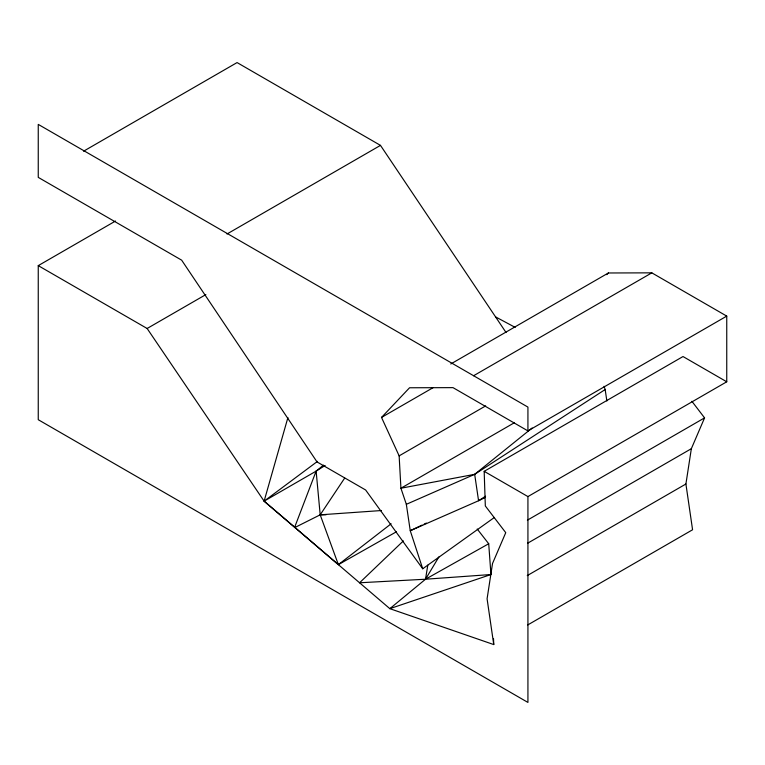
<?xml version="1.0" encoding="UTF-8"?>
<svg xmlns="http://www.w3.org/2000/svg" width="765" height="765" viewBox="0 0 765 765"><rect width="100%" height="100%" fill="white"/><g stroke="black" fill="none" stroke-linecap="round" stroke-linejoin="round"><path stroke-width="1.15" d="M527.745 624.938L692.574 529.772L685.909 484.006L691.35 448.692L704.575 417.872L691.904 401.309M427.788 565.163L425.522 579.22L389.844 608.663L264.116 501.161L147.129 328.491L38.25 265.637L38.25 419.708L527.927 702.423L527.927 496.581L726.75 381.792L726.75 316.108L651.818 272.847L608.385 272.981L450.767 363.977M287.917 417.556L264.116 501.161L338.369 564.647L396.413 531.79M294.563 527.496L316.136 471.125L323.519 465.13M438.88 556.939L425.522 579.22L359.569 582.777L403.356 540.922M344.671 478.096L320.191 514.826L294.917 527.496M494.381 517.465L422.72 568.768L410.25 530.719L406.339 504.317L400.927 488.233L399.139 455.864L381.515 417.432L409.552 387.769L452.995 387.635L527.927 430.896L726.75 316.108M606.779 274.673L608.385 272.981M406.339 504.317L474.673 474.329L532.115 427.998M391.135 523.786L338.369 564.647L320.191 514.826L316.136 471.125L325.135 465.483M317.513 461.352L264.116 501.161L316.136 471.125M514.243 422.806L400.927 488.233L474.673 474.329L605.163 389.528L604.082 386.306M485.555 496.208L478.574 500.74L410.25 530.719L422.06 525.106M83.576 151.202L237.073 62.577L380.482 145.379L506.028 332.488M38.25 265.637L115.515 221.028M226.985 234.004L380.482 145.379M147.129 328.491L205.852 294.592M381.515 417.432L433.028 387.702M473.592 375.739L651.818 272.847M399.139 455.864L485.67 405.899M477.217 529.026L488.711 543.752L490.948 574.534L389.844 608.663L493.75 644.57L487.085 598.804L492.526 563.489L505.751 532.669L485.326 505.971L484.178 471.326L683.011 356.538L726.75 381.792M527.381 520.171L704.575 417.872M527.554 543.265L691.35 448.692M527.257 575.605L685.909 484.006M488.711 543.752L425.522 579.22L490.948 574.534M484.991 497.566L478.574 500.74L474.673 474.329M424.212 524.082L426.363 523.059M381.467 510.532L320.191 514.826L326.081 514.769M495.548 316.873L515.199 327.391M484.178 471.326L527.927 496.581M422.72 568.768L365.632 489.992L317.026 461.926L181.659 260.167L38.25 177.375L38.25 124.389L527.927 407.095L527.927 430.896M605.163 389.528L606.865 401.003M493.511 638.632L493.75 644.57"/></g></svg>
